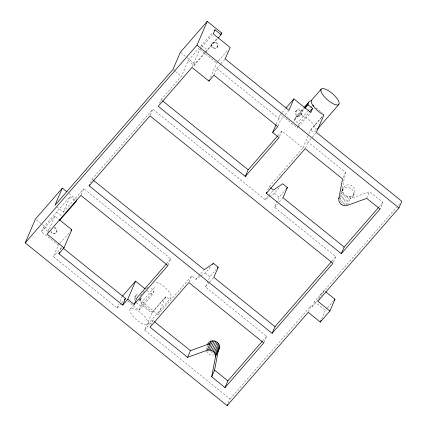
<?xml version="1.0" encoding="UTF-8"?>
<svg xmlns="http://www.w3.org/2000/svg" width="427" height="427" viewBox="0 0 427 427"><rect width="100%" height="100%" fill="white"/><g stroke="black" fill="none" stroke-linecap="round" stroke-linejoin="round"><path stroke-width="0.32" stroke-dasharray="2.13 1.6" d="M351.101 196.249C346.959 197.701 342.043 193.965 342.764 189.524A6.218 5.813 23.3 0 1 352.686 186.263A6.218 5.813 23.3 0 1 351.101 196.249L347.14 205.446M315.948 132.893L308.006 142.031L345.432 172.278L341.669 192.065A6.218 5.813 23.3 0 1 351.592 188.803A6.218 5.813 23.3 0 1 350.007 198.79L369.563 191.734L382.939 202.43L380.073 209.091M147.806 324.323L148.206 323.308A11.684 3.976 41 0 0 141.721 313.712L139.351 311.817A11.684 3.976 41 0 0 129.947 309.383A11.684 3.976 41 0 0 136.314 319.551L138.679 321.44A11.684 3.976 41 0 0 147.806 324.323L170.869 297.784L171.264 296.77A11.684 3.976 41 0 0 164.779 287.174L162.409 285.279A11.684 3.976 41 0 0 154.286 281.9M315.943 130.571L315.761 131.03A11.684 3.976 41 0 1 311.272 130.843L310.44 130.422L308.363 135.242M121.359 303.234L117.179 308.048L53.412 256.643L58.334 245.21L41.44 231.589L43.191 227.527L70.033 196.633L76.065 201.501M47.883 232.395L54.891 216.11L58.99 219.409M56.924 206.898L63.356 212.134L70.033 196.633M56.588 232.176L56.807 231.669M81.114 194.749L83.724 188.697L170.784 258.874L167.912 265.535M60.469 250.046L61.771 247.019L53.412 256.643M90.439 182.793L92.008 179.164L152.823 109.168L265.103 199.676L268.898 197.082M150.219 115.221L152.823 109.168M159.543 103.27L161.107 99.635L181.475 76.198L188.147 60.698L198.945 48.272M192.251 66.847L199.783 49.356L201.085 47.856M188.147 60.698L194.178 65.561L194.893 63.911L204.848 52.452M211.728 44.28L211.947 43.773M217.524 46.959A3.192 2.984 23.3 0 0 214.269 42.604A3.192 2.984 23.3 0 0 212.08 47.29A3.192 2.984 23.3 0 0 217.524 46.959L217.743 46.447A3.192 2.984 23.3 0 0 214.487 42.097A3.192 2.984 23.3 0 0 212.299 46.783A3.192 2.984 23.3 0 0 217.743 46.447M210.447 77.447L216.676 62.972L217.978 61.477M213.98 75.205L216.847 68.544L220.61 64.215M117.179 308.048L118.994 303.832M120.03 301.425L122.106 296.616M134.708 297.149L135.258 295.879M140.51 299.829L141.054 298.558M127.737 301.152L138.999 310.232L140.75 306.164L154.2 290.686L150.683 287.846M138.999 310.232L152.45 294.747L154.2 290.686M228.178 403.227L230.004 398.989L144.572 330.124L152.338 312.089L165.793 296.605M150.843 325.347L152.93 320.506L153.96 321.334M139.074 299.37L158.022 314.646L165.548 297.176L166.381 297.598A11.684 3.976 41 0 0 170.869 297.784M189.092 281.943L191.702 275.885L195.924 279.29L200.258 276.328M264.025 342.342L266.635 336.289L205.456 286.976L209.844 276.787L216.115 269.57M276.29 124.027L280.448 114.377L281.676 112.968M278.009 126.002L280.619 119.95L283.544 116.582M279.573 136.416L281.921 130.966L302.914 147.891L269.24 186.647L267.676 190.282M295.649 111.927L296.194 110.657M298.34 125.671L299.092 123.931L294.566 120.286L294.539 119.405L295.361 117.5L303.602 108.01M301.446 114.607A3.192 2.984 23.3 0 0 298.19 110.257A3.192 2.984 23.3 0 0 296.002 114.943A3.192 2.984 23.3 0 0 301.446 114.607L301.99 113.336A3.192 2.984 23.3 0 0 298.74 108.986A3.192 2.984 23.3 0 0 296.551 113.673A3.192 2.984 23.3 0 0 301.99 113.336M298.094 126.253L297.341 127.999L280.448 114.377M333.466 262.119L335.814 256.67L274.636 207.357L279.023 197.167L285.711 189.471M302.914 147.891L308.102 135.845M305.401 148.084L308.006 142.031M343.084 177.728L345.432 172.278M342.112 190.613L343.207 188.072M340.623 194.488L342.764 189.524M340.009 197.381L342.732 191.056M339.903 200.033L343.121 192.561M340.431 201.987L343.9 193.938M341.547 203.14L345.016 195.091M342.678 204.57L346.393 195.945M344.221 205.067L347.936 196.441M345.827 205.168L349.542 196.543M353.401 195.828L354.495 193.287M308.486 311.715L311.096 305.663L312.302 306.634L317.982 300.101M312.302 306.634L314.491 301.553L324.098 290.493L325.134 291.331M318.878 298.841L320.704 294.603L396.566 207.298M322.641 293.883L324.098 290.493M366.697 198.395L369.563 191.734M321.558 319.113L325.347 310.306L327.098 308.294M200.674 46.287L212.817 32.308M41.44 231.589L54.891 216.11M201.523 47.36L212.368 34.875M63.356 212.134L83.724 188.697M205.28 51.955L216.969 38.505M194.178 65.561L205.435 52.612M205.867 52.11L217.124 39.156M58.334 245.21L59.636 243.71M60.068 243.209L70.049 231.722M218.416 60.976L227.959 49.991M221.026 63.735L225.205 58.926M282.082 112.498L284.937 109.211M121.78 302.754L123.867 300.352M285.215 114.66L288.556 110.812M166.888 263.358L170.784 258.874M278.025 135.45L281.921 130.966M140.488 295.74L144.828 290.744M146.562 288.748L148.729 286.25M294.539 119.405L304.083 108.421M130.224 308.934L133.72 304.915M294.566 120.286L304.547 108.8M154.462 287.472L141.011 302.957L152.338 312.089M299.354 120.724L307.6 111.233M308.032 110.732L312.372 105.741M299.092 123.931L309.073 112.445M298.211 126.995L310.36 113.016M310.685 129.851L322.401 116.368M165.548 297.176L152.092 312.66C147.4 310.296 143.323 306.629 140.499 302.193A11.684 3.976 41 0 1 139.437 299.338M310.44 130.422L323.458 115.439M144.572 330.124L152.93 320.506M158.022 314.646L191.702 275.885M195.924 279.29L203.866 270.152M265.103 199.676L268.444 195.828M268.866 195.342L273.045 190.533M200.802 275.954L205.136 272.992L210.991 266.261M269.437 196.708L274.315 193.378L280.171 186.642M205.456 286.976L209.219 282.647M209.636 282.167L213.815 277.353M274.636 207.357L277.561 203.989M279.231 202.067L282.994 197.738M262.712 340.799L266.635 336.289M331.875 261.207L335.814 256.67M379.021 206.946L382.939 202.43M230.004 398.989L311.096 305.663M398.311 205.291L400.489 202.782M318.414 299.599L319.289 298.59M327.536 307.792L333.209 301.259M295.361 117.5L298.174 115.642A11.684 3.976 41 0 1 307.301 118.525L309.671 120.419A11.684 3.976 41 0 1 316.161 130.016M173.463 69.857L174.963 71.047M175.465 71.442L181.475 76.198M201.533 45.289L207.602 50.119M180.867 52.724L186.583 57.282M187.101 57.698L194.893 63.911M315.895 107.732L322.588 113.128M199.783 49.356L216.676 62.972M216.847 68.544L280.619 119.95M269.24 186.647L270.179 187.405M161.107 99.635L162.143 100.468M274.315 193.378L279.023 197.167M320.704 294.603L321.91 295.575M314.491 301.553L325.347 310.306M92.008 179.164L93.038 179.997M205.136 272.992L209.844 276.787M147.331 290.622L152.45 294.747M36.492 219.9L41.665 224.068M42.177 224.485L48.902 229.902M43.191 227.527L48.219 231.578M136.224 302.519L140.75 306.164M69.051 193.559L75.744 199.009M56.642 212.043L61.643 216.126M214.503 354.741A6.218 5.813 23.3 0 1 206.519 351.053M206.129 349.548A6.218 5.813 23.3 0 1 207.116 345.689M212.427 352.392A6.218 5.813 23.3 0 1 208.392 349.889M207.223 347.007A6.218 5.813 23.3 0 1 207.196 345.982M54.373 227.372A3.192 2.984 23.3 0 1 56.38 232.325A3.192 2.984 23.3 0 1 50.962 231.295M54.154 227.879A3.192 2.984 23.3 0 1 56.161 232.832A3.192 2.984 23.3 0 1 50.744 231.802M141.284 297.811A3.192 2.984 23.3 0 1 139.314 300.08M135.615 298.889A3.192 2.984 23.3 0 1 138.626 294.256M140.75 298.297A3.192 2.984 23.3 0 1 138.764 301.35M135.065 300.16A3.192 2.984 23.3 0 1 137.254 295.473"/><path stroke-width="0.64" d="M215.47 356.988C216.19 352.547 211.269 348.811 207.127 350.263L187.57 357.319L150.064 327.162L188.83 282.546L263.763 342.95L224.997 387.567L211.707 376.769L215.47 356.988L219.43 347.786L219.462 346.254L219.072 344.749L217.178 342.219L214.258 340.869L211.087 341.061A6.218 5.813 23.3 0 0 207.357 344.979M266.368 193.308L305.14 148.692L342.561 178.94L338.798 198.726C338.077 203.167 342.998 206.903 347.14 205.446L366.697 198.395L380.073 209.091L341.301 253.713L266.368 193.308L266.891 192.097M211.707 376.769L214.573 370.108L218.336 350.327A6.218 5.813 23.3 0 1 218.085 351.314M338.819 104.492L339.219 103.478A11.684 3.976 41 0 0 332.729 93.881L330.365 91.986A11.684 3.976 41 0 0 320.96 89.547A11.684 3.976 41 0 0 327.322 99.715L329.692 101.61A11.684 3.976 41 0 0 338.819 104.492L317.501 129.029M325.652 291.748L334.96 299.247L329.9 310.989L320.293 322.049L308.225 312.318L227.132 405.65L25.204 242.872L35.457 219.067L62.358 188.104L66.991 191.878M62.358 188.104L54.944 205.291L172.962 69.462L180.349 52.313L207.25 21.35L221.73 33.023L221.021 34.672L217.989 38.163M76.775 199.847L76.065 201.501L59.615 220.433M145.281 288.972L135.556 281.131L127.764 299.226L122.672 305.086L58.899 253.681L59.422 252.469M89.136 185.825L149.957 115.824L332.943 263.331L272.122 333.327L89.136 185.825L89.659 184.613M58.899 253.681L63.997 247.82L71.784 229.726L59.502 219.825M25.204 242.872L196.996 45.161L207.25 21.35M221.021 34.672L214.989 29.81L213.238 33.877L230.132 47.493L225.205 58.926L288.978 110.331L293.899 98.899L310.792 112.514L312.543 108.453L308.016 104.802L307.99 103.926L308.812 102.021L311.63 100.158L321.237 89.104M276.034 124.631L272.656 132.471L279.05 137.627L245.295 176.474L158.241 106.296L191.995 67.45L208.888 81.066L209.406 79.86M122.672 305.086L125.538 298.425L63.324 248.274M127.764 299.226L134.158 304.382L137.03 297.72L166.455 263.854M245.295 176.474L248.167 169.813L277.593 135.946M93.556 180.413L204.282 269.672L213.495 263.374L218.202 267.169L213.815 277.353L274.993 326.671L272.122 333.327M187.57 357.319L190.442 350.658L209.993 343.602A6.218 5.813 23.3 0 0 208.589 344.279M207.127 350.263L211.087 341.061M208.686 349.964L212.646 340.767M210.292 350.071L214.258 340.869M211.84 350.562L215.8 341.365M213.217 351.416L217.178 342.219M214.333 352.574L218.293 343.372M215.112 353.951L219.072 344.749M270.649 187.784L273.461 190.052L282.674 183.754L287.382 187.549L282.994 197.738L344.173 247.052L341.301 253.713M215.496 355.456L219.462 346.254M224.997 387.567L227.863 380.905L262.274 341.301M227.132 405.65L227.655 404.438M338.798 198.726L339.321 197.514M320.293 322.049L321.051 320.287M329.9 310.989L317.837 301.265L398.93 207.933L401.796 201.272L316.364 132.407L323.89 114.943C319.193 112.579 315.121 108.912 312.292 104.476A11.684 3.976 41 0 1 311.63 100.158M214.119 30.808L214.989 29.81M220.866 34.016L221.73 33.023M70.919 230.724L71.784 229.726M208.888 81.066L213.98 75.205L277.747 126.611L272.656 132.471M122.533 296.124L135.556 281.131M285.791 108.228L293.899 98.899M124.289 299.866L125.538 298.425M304.04 107.513L308.812 102.021M304.52 107.919L307.99 103.926M134.158 304.382L167.912 265.535L80.852 195.352L47.103 234.204L63.997 247.82M304.979 108.298L308.016 104.802M309.506 111.943L312.543 108.453M212.662 264.334L213.495 263.374M217.364 268.129L218.202 267.169M286.544 188.51L287.382 187.549M274.993 326.671L331.437 261.708M344.173 247.052L378.584 207.447M334.085 300.256L334.96 299.247M154.473 321.744L190.442 350.658M312.804 105.239L313.834 106.072M196.996 45.161L398.93 207.933M162.66 100.889L248.167 169.813M214.573 370.108L227.863 380.905M219.43 347.786A6.218 5.813 23.3 0 1 218.475 350.113"/></g></svg>
